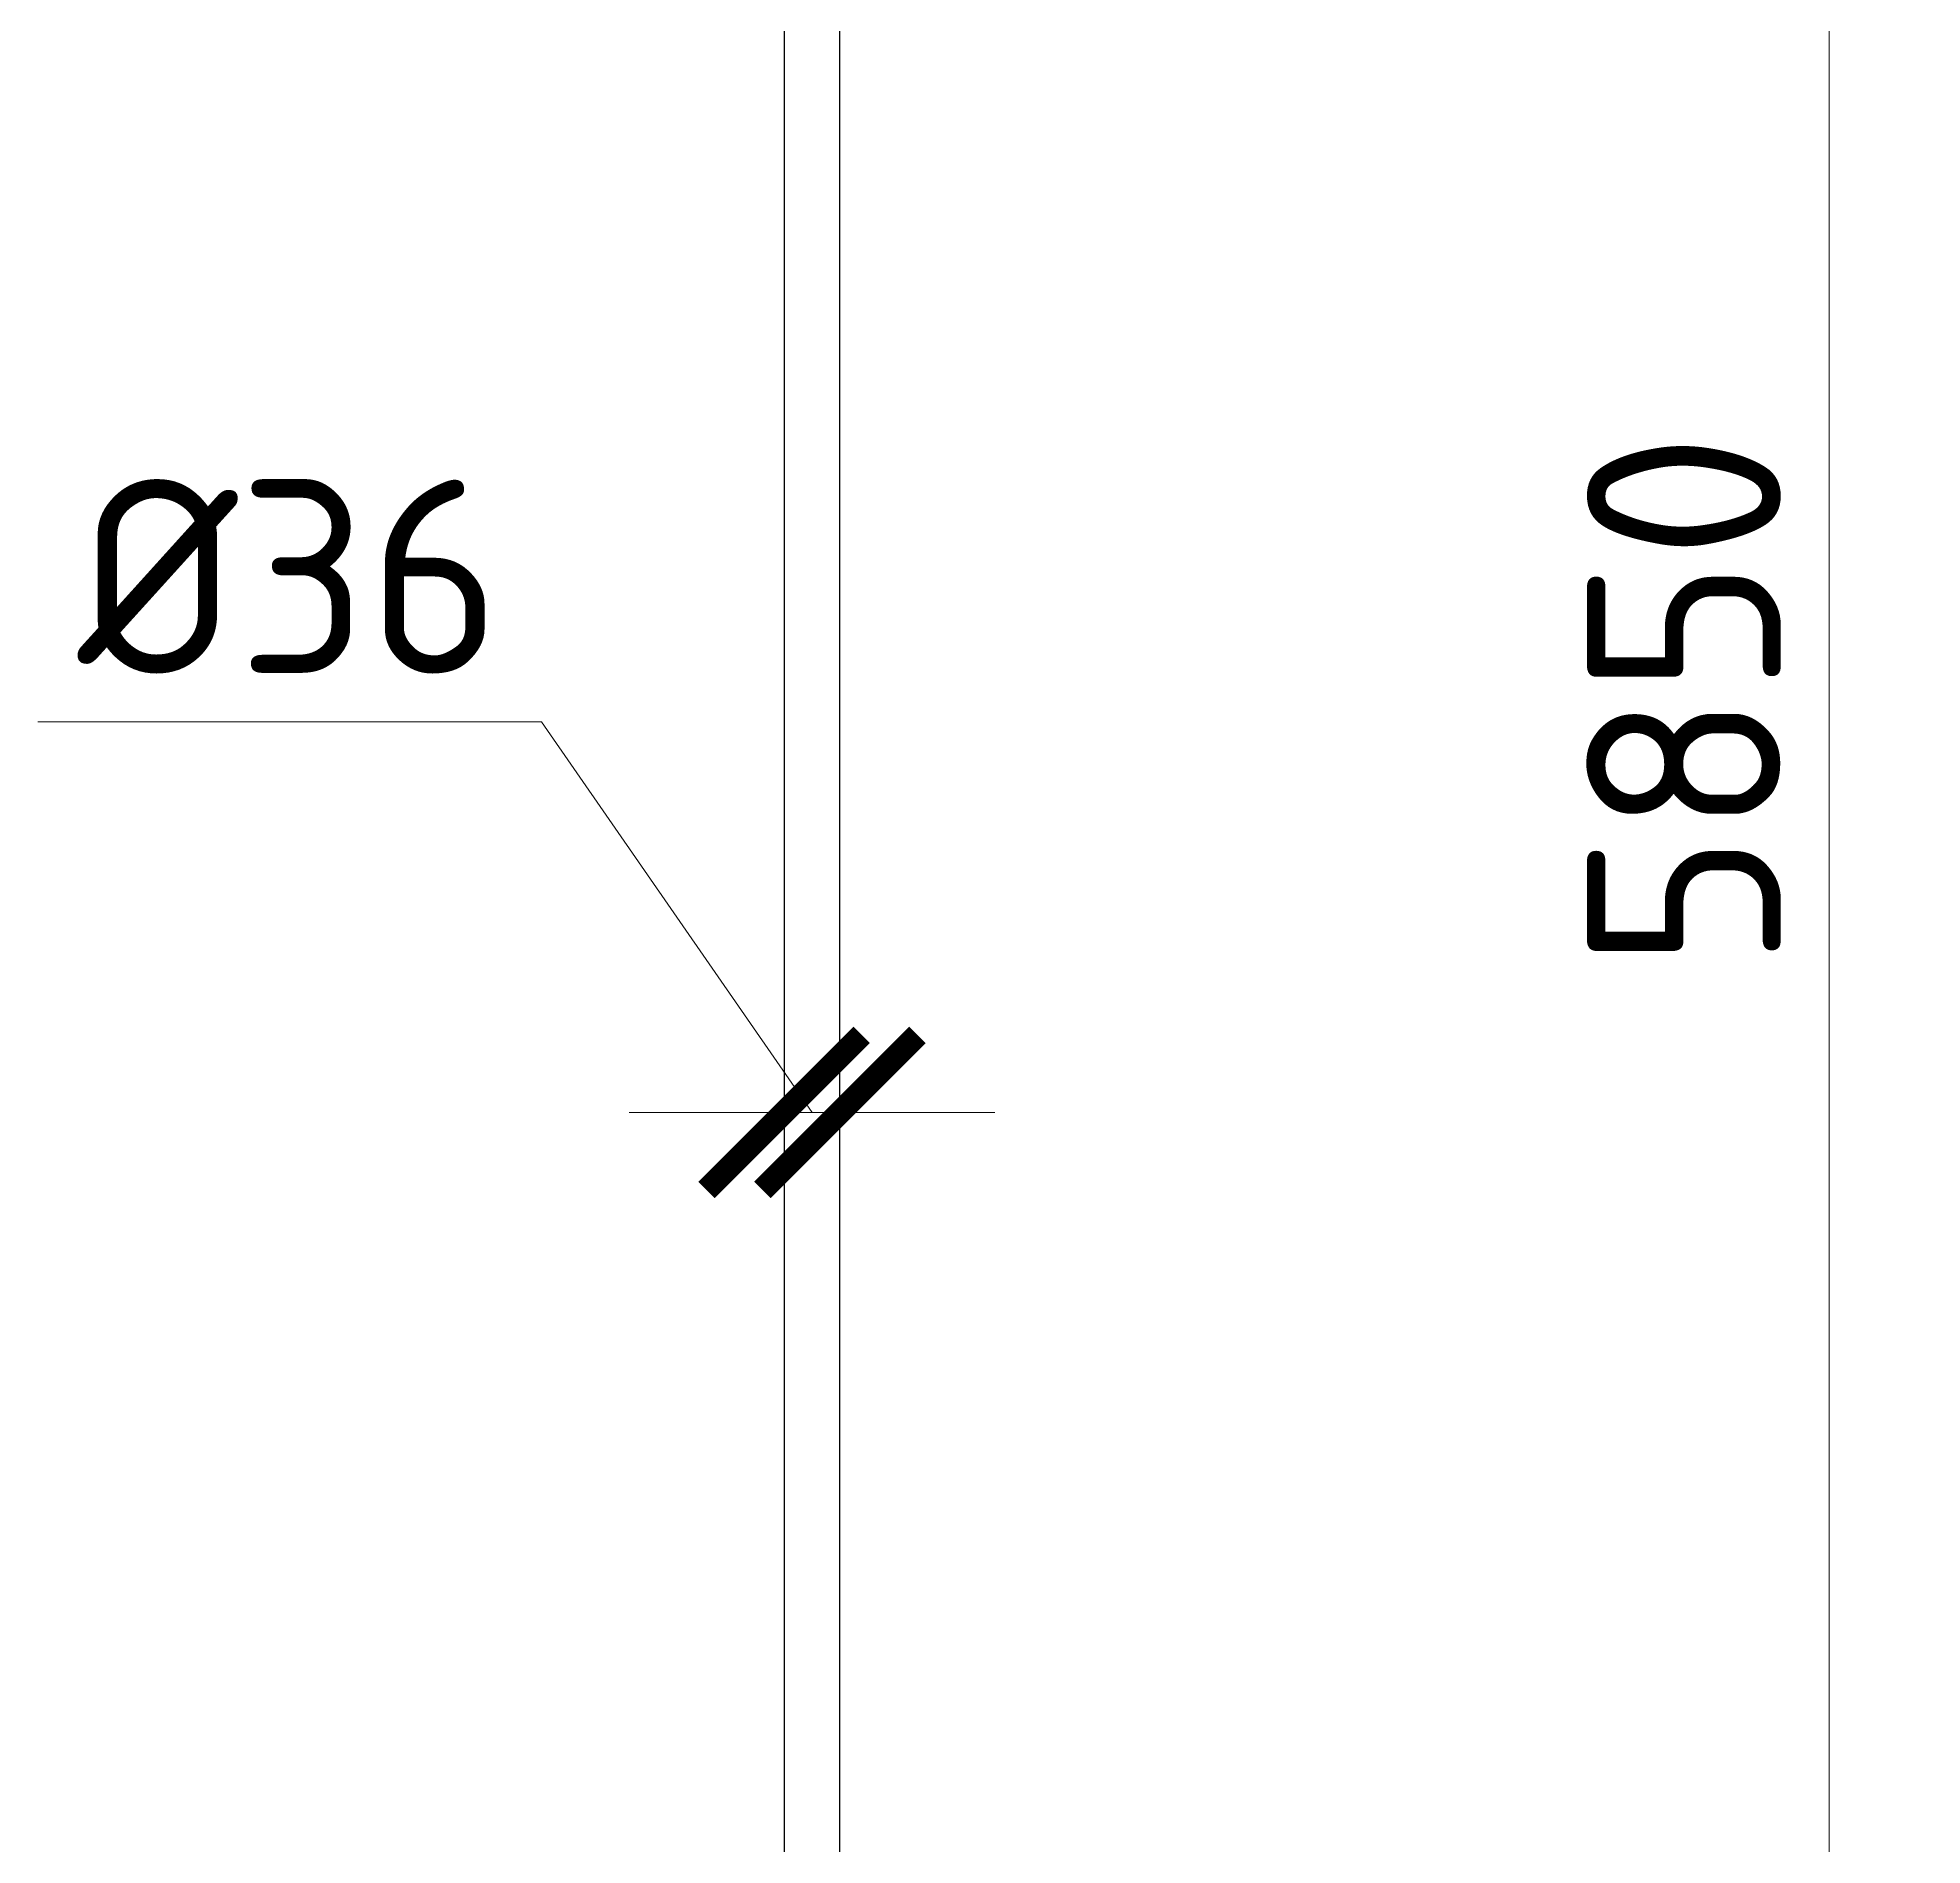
# Model space of a CAD drawing. Header units: millimetres. Extents: x -65574 to 111613, y -106550 to -50518.
# Drawn here: x 13150 to 14365, y -90816 to -89650 of the extents above; entities that cross this region are included whole.
import ezdxf

# ---------------------------------------------------------------- set-up
doc = ezdxf.new("R2010")
doc.units = ezdxf.units.MM
doc.layers.get('Defpoints').update_dxf_attribs({"color": 6})
doc.styles.add('GOST-2.304_Type-B', font='GOST Common.ttf')
doc.dimstyles.new('УРСТ', dxfattribs={"dimtxt": 2.5, "dimasz": 2, "dimexe": 1.2, "dimexo": 1.5, "dimtad": 1, "dimdec": 0, "dimrnd": 1, "dimzin": 0, "dimdsep": 46, "dimtxsty": 'GOST-2.304_Type-B', "dimblk": 'ARCHTICK', "dimcen": 2, "dimdle": 2, "dimadec": 0, "dimazin": 0, "dimtfac": 1, "dimtdec": 0, "dimtmove": 1, "dimatfit": 0, "dimldrblk": 'NONE', "dimfxl": 1, "dimtolj": 1, "dimtzin": 0, "dimlwd": 15, "dimlwe": 15, "dimarcsym": 0})

# ---------------------------------------------------------------- blocks, each defined once
blk = doc.blocks.new('_ArchTick')
at = {"color": 0, "linetype": 'ByBlock', "const_width": 0.15}
blk.add_lwpolyline([(-0.5, -0.5), (0.5, 0.5)], dxfattribs=at)
blk = doc.blocks.new('*D150')
at = {"color": 0, "lineweight": 15, "ltscale": 100, "transparency": 16777216}
for p, q in [((13474.9, -90091.6), (13149.9, -90091.6)), ((13649.3, -90343.5), (13474.9, -90091.6)), ((13631.3, -90286), (13631.3, -90283.5)), ((13667.3, -90286), (13667.3, -90283.5)), ((13631.3, -90343.5), (13531.3, -90343.5)), ((13631.3, -90343.5), (13667.3, -90343.5)), ((13631.3, -90343.5), (13667.3, -90343.5)), ((13667.3, -90343.5), (13767.3, -90343.5))]:
    blk.add_line(p, q, dxfattribs=at)
at = {"layer": 'Defpoints', "color": 0, "lineweight": -2, "ltscale": 100, "transparency": 16777216}
for p in [(13667.3, -90343.5), (13631.3, -90361), (13667.3, -90361)]:
    blk.add_point(p, dxfattribs=at)
at = {"color": 0, "lineweight": 15, "ltscale": 100, "transparency": 16777216, "xscale": 100, "yscale": 100, "zscale": 100}
blk.add_blockref('_ArchTick', (13631.3, -90343.5), dxfattribs=at)
at = {"color": 0, "lineweight": 15, "ltscale": 100, "transparency": 16777216, "xscale": 100, "yscale": 100, "zscale": 100, "rotation": 180}
blk.add_blockref('_ArchTick', (13667.3, -90343.5), dxfattribs=at)
at = {"color": 0, "lineweight": 15, "ltscale": 100, "transparency": 16777216, "insert": (13312.4, -89997.9), "char_height": 125, "attachment_point": 5, "style": 'GOST-2.304_Type-B'}
blk.add_mtext('\\A1;%%C36', dxfattribs=at)
blk = doc.blocks.new('_None')
blk = doc.blocks.new('*D153')
at = {"color": 0, "lineweight": 15, "transparency": 16777216}
for p, q in [((14305.4, -87052.8), (14305.4, -93102.8)), ((13742.3, -87152.8), (14365.4, -87152.8)), ((13742.3, -93002.8), (14365.4, -93002.8))]:
    blk.add_line(p, q, dxfattribs=at)
at = {"layer": 'Defpoints', "color": 0, "lineweight": -2, "transparency": 16777216}
for p in [(13667.3, -87152.8), (13667.3, -93002.8), (14305.4, -93002.8)]:
    blk.add_point(p, dxfattribs=at)
at = {"color": 0, "lineweight": 15, "transparency": 16777216, "xscale": 100, "yscale": 100, "zscale": 100}
for p, rotation in [((14305.4, -87152.8), 90), ((14305.4, -93002.8), 270)]:
    blk.add_blockref('_ArchTick', p, dxfattribs=dict(at, rotation=rotation))
at = {"color": 0, "lineweight": -2, "transparency": 16777216, "insert": (14211.6, -90077.8), "char_height": 125, "attachment_point": 5, "rotation": 90, "style": 'GOST-2.304_Type-B'}
blk.add_mtext('\\A1;5850', dxfattribs=at)

msp = doc.modelspace()

# ---------------------------------------------------------------- linework, layer by layer
at = {"lineweight": 30}
msp.add_lwpolyline([(13631.3, -87152.8), (13631.3, -93002.8), (13667.3, -93002.8), (13667.3, -87152.8), (13631.3, -87152.8)], dxfattribs=at)

# ---------------------------------------------------------------- dimensions: what is measured, and where the dimension line sits
at = {"color": 0, "lineweight": -2}
dim = msp.add_linear_dim(base=(14305.4, -93002.8), p1=(13667.3, -87152.8), p2=(13667.3, -93002.8), angle=90, dimstyle='УРСТ', dxfattribs=at)
dim.commit()
dim.dimension.update_dxf_attribs({"geometry": '*D153', "text_midpoint": (14211.6, -90077.8)})
at = {"color": 0, "lineweight": 15, "ltscale": 100}
dim = msp.add_linear_dim(base=(13667.3, -90343.5), p1=(13631.3, -90361), p2=(13667.3, -90361), text='%%C36', dimstyle='УРСТ', dxfattribs=at)
dim.commit()
dim.dimension.update_dxf_attribs({"geometry": '*D150', "text_midpoint": (13443.7, -90091.6), "dimtype": 160})

doc.saveas('drawing.dxf')
